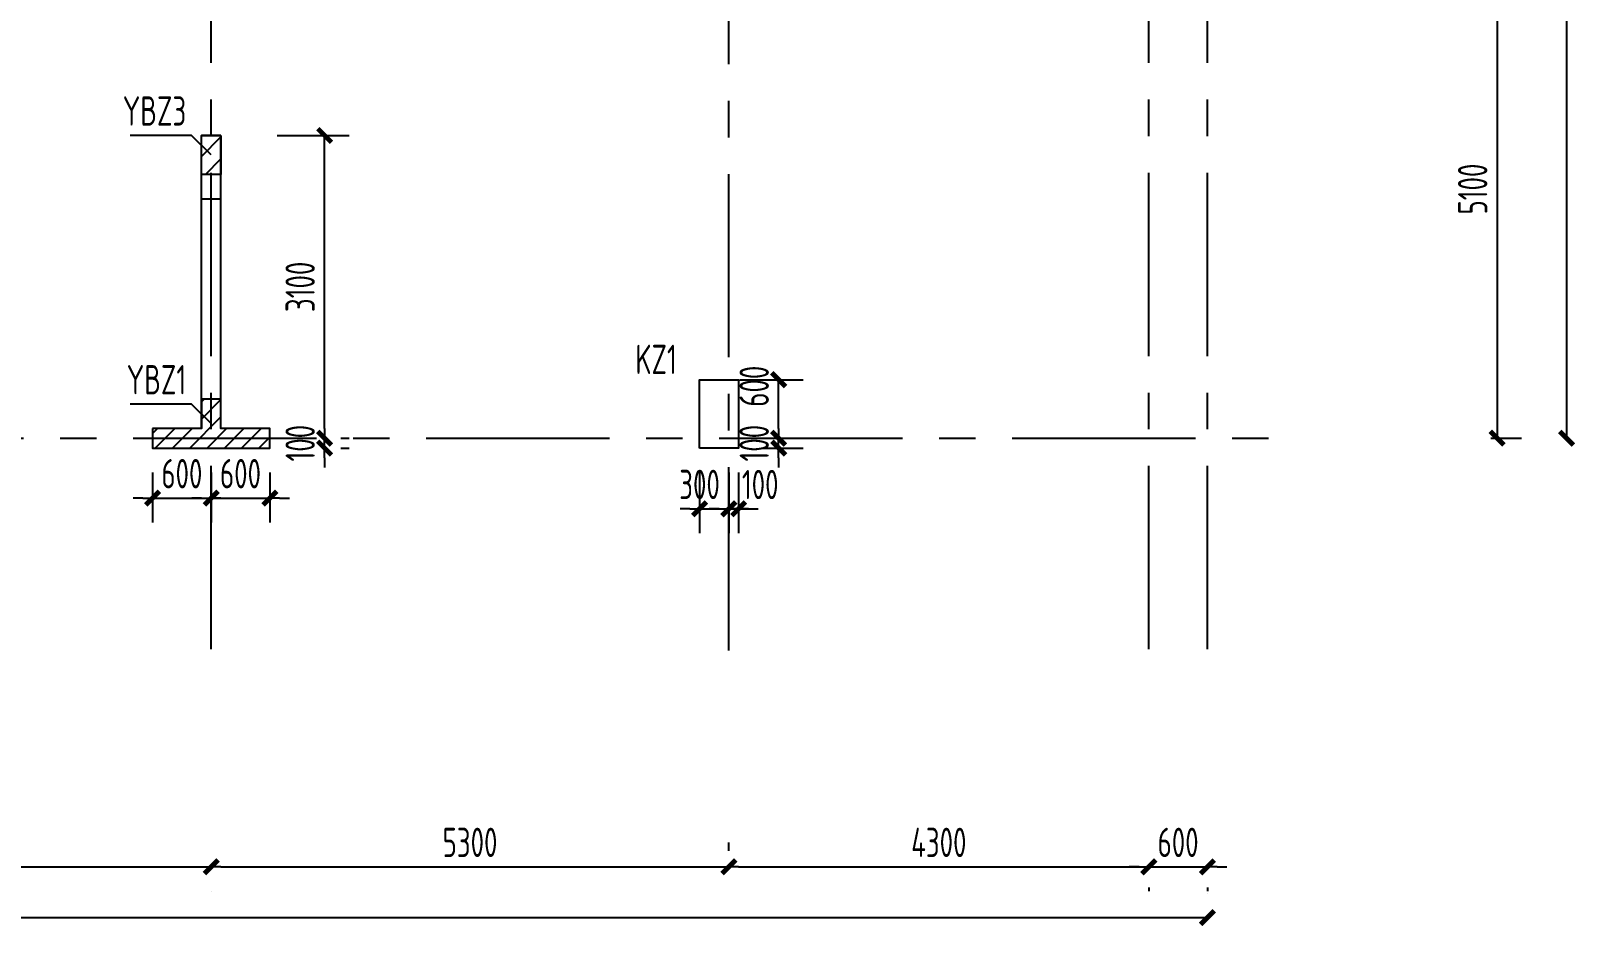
# Model space of a CAD drawing. Extents: x 580289 to 1106878, y -144605 to 78052.
# Drawn here: x 794588 to 810399, y 49475 to 58638 of the extents above; entities that cross this region are included whole.
import ezdxf
from ezdxf.enums import TextEntityAlignment as Align

# ---------------------------------------------------------------- set-up
doc = ezdxf.new("R2010")
doc.units = 0
doc.header["$LTSCALE"] = 100
doc.linetypes.add('CENTER', pattern=[2, 1.25, -0.25, 0.25, -0.25])
doc.layers.get('0').update_dxf_attribs({"linetype": 'CONTINUOUS'})
doc.layers.get('Defpoints').update_dxf_attribs({"linetype": 'CONTINUOUS'})
for name, color, linetype in [('b边缘构件', 240, 'CONTINUOUS'), ('b边缘构件阴影', 240, 'CONTINUOUS'), ('COLU', 7, 'CONTINUOUS'), ('DIM', 3, 'CONTINUOUS'), ('PAXIS', 253, 'CENTER'), ('TEXT', 2, 'CONTINUOUS'), ('THIN', 7, 'CONTINUOUS'), ('柱标注', 2, 'CONTINUOUS')]:
    doc.layers.add(name, color=color, linetype=linetype)
doc.styles.get("Standard").update_dxf_attribs({"font": 'tssdeng.shx', "width": 0.7, "bigfont": 'tssdchn.shx'})
doc.styles.add('TSSD_Dimension', font='Tssdeng.shx', dxfattribs={"width": 0.7, "bigfont": 'tssdchn.shx'})
doc.dimstyles.new('TSSD_100_100$0', dxfattribs={"dimtxt": 300, "dimasz": 100, "dimexe": 250, "dimexo": 250, "dimgap": 100, "dimtad": 1, "dimdec": 0, "dimzin": 0, "dimdsep": 46, "dimtxsty": 'TSSD_Dimension', "dimblk": '_TSDBK', "dimblk1": '_TSDBK', "dimblk2": '_TSDBK', "dimsah": 1, "dimcen": 0, "dimclrt": 7, "dimadec": 0, "dimazin": 0, "dimtfac": 1, "dimtdec": 0, "dimtix": 1, "dimtmove": 2, "dimatfit": 3, "dimldrblk": '_TSDBK', "dimfxl": 1, "dimtolj": 1, "dimtzin": 0, "dimarcsym": 0})

# ---------------------------------------------------------------- blocks, each defined once
blk = doc.blocks.new('_TSDBK')
blk.add_line((-1, 0), (0, 0))
at = {"const_width": 0.5}
blk.add_lwpolyline([(-0.7, -0.7), (0.7, 0.7)], dxfattribs=at)
blk = doc.blocks.new('*D643')
at = {"layer": 'Defpoints', "color": 0}
for p in [(797510, 54468), (797595, 54468), (797510, 54368)]:
    blk.add_point(p, dxfattribs=at)
at = {"layer": 'DIM', "color": 0, "lineweight": -2}
for p, q in [((797595, 54568), (797595, 54668)), ((797595, 54368), (797595, 54468)), ((797760, 54468), (797845, 54468)), ((797595, 54268), (797595, 54168)), ((797760, 54368), (797845, 54368))]:
    blk.add_line(p, q, dxfattribs=at)
at = {"layer": 'DIM', "color": 0, "lineweight": -2, "xscale": 100, "yscale": 100, "zscale": 100}
for p, rotation in [((797595, 54468), 270), ((797595, 54368), 90)]:
    blk.add_blockref('_TSDBK', p, dxfattribs=dict(at, rotation=rotation))
at = {"layer": 'DIM', "color": 7, "insert": (797345, 54418), "char_height": 300, "attachment_point": 5, "rotation": 90, "style": 'TSSD_Dimension'}
blk.add_mtext('\\A1;100', dxfattribs=at)
blk = doc.blocks.new('*D644')
at = {"layer": 'Defpoints', "color": 0}
for p in [(796860, 57568), (797595, 57568), (797510, 54468)]:
    blk.add_point(p, dxfattribs=at)
at = {"layer": 'DIM', "color": 0, "lineweight": -2}
for p, q in [((797110, 57568), (797845, 57568)), ((797595, 54568), (797595, 57468)), ((797760, 54468), (797845, 54468))]:
    blk.add_line(p, q, dxfattribs=at)
at = {"layer": 'DIM', "color": 0, "lineweight": -2, "xscale": 100, "yscale": 100, "zscale": 100}
for p, rotation in [((797595, 57568), 90), ((797595, 54468), 270)]:
    blk.add_blockref('_TSDBK', p, dxfattribs=dict(at, rotation=rotation))
at = {"layer": 'DIM', "color": 7, "insert": (797345, 56018), "char_height": 300, "attachment_point": 5, "rotation": 90, "style": 'TSSD_Dimension'}
blk.add_mtext('\\A1;3100', dxfattribs=at)
blk = doc.blocks.new('*D724')
at = {"layer": 'Defpoints', "color": 0}
for p in [(801434, 54368), (801734, 54368), (801734, 53746)]:
    blk.add_point(p, dxfattribs=at)
at = {"layer": 'DIM', "color": 0, "lineweight": -2}
for p, q in [((801434, 54118), (801434, 53496)), ((801734, 54118), (801734, 53496)), ((801334, 53746), (801234, 53746)), ((801434, 53746), (801734, 53746)), ((801834, 53746), (801934, 53746))]:
    blk.add_line(p, q, dxfattribs=at)
at = {"layer": 'DIM', "color": 0, "lineweight": -2, "xscale": 100, "yscale": 100, "zscale": 100}
blk.add_blockref('_TSDBK', (801434, 53746), dxfattribs=at)
at = {"layer": 'DIM', "color": 0, "lineweight": -2, "xscale": 100, "yscale": 100, "zscale": 100, "rotation": 180}
blk.add_blockref('_TSDBK', (801734, 53746), dxfattribs=at)
at = {"layer": 'DIM', "color": 7, "insert": (801434, 53996), "char_height": 300, "attachment_point": 5, "style": 'TSSD_Dimension'}
blk.add_mtext('\\A1;300', dxfattribs=at)
blk = doc.blocks.new('*D725')
at = {"layer": 'Defpoints', "color": 0}
for p in [(801734, 54368), (801834, 54368), (801834, 53746)]:
    blk.add_point(p, dxfattribs=at)
at = {"layer": 'DIM', "color": 0, "lineweight": -2}
for p, q in [((801734, 54118), (801734, 53496)), ((801834, 54118), (801834, 53496)), ((801634, 53746), (801534, 53746)), ((801734, 53746), (801834, 53746)), ((801934, 53746), (802034, 53746))]:
    blk.add_line(p, q, dxfattribs=at)
at = {"layer": 'DIM', "color": 0, "lineweight": -2, "xscale": 100, "yscale": 100, "zscale": 100}
blk.add_blockref('_TSDBK', (801734, 53746), dxfattribs=at)
at = {"layer": 'DIM', "color": 0, "lineweight": -2, "xscale": 100, "yscale": 100, "zscale": 100, "rotation": 180}
blk.add_blockref('_TSDBK', (801834, 53746), dxfattribs=at)
at = {"layer": 'DIM', "color": 7, "insert": (802055, 53995), "char_height": 300, "attachment_point": 5, "style": 'TSSD_Dimension'}
blk.add_mtext('\\A1;100', dxfattribs=at)
blk = doc.blocks.new('*D726')
at = {"layer": 'Defpoints', "color": 0}
for p in [(801596, 54468), (802244, 54468), (801834, 54368)]:
    blk.add_point(p, dxfattribs=at)
at = {"layer": 'DIM', "color": 0, "lineweight": -2}
for p, q in [((802244, 54568), (802244, 54668)), ((801846, 54468), (802494, 54468)), ((802244, 54368), (802244, 54468)), ((802084, 54368), (802494, 54368)), ((802244, 54268), (802244, 54168))]:
    blk.add_line(p, q, dxfattribs=at)
at = {"layer": 'DIM', "color": 0, "lineweight": -2, "xscale": 100, "yscale": 100, "zscale": 100}
for p, rotation in [((802244, 54468), 270), ((802244, 54368), 90)]:
    blk.add_blockref('_TSDBK', p, dxfattribs=dict(at, rotation=rotation))
at = {"layer": 'DIM', "color": 7, "insert": (801994, 54418), "char_height": 300, "attachment_point": 5, "rotation": 90, "style": 'TSSD_Dimension'}
blk.add_mtext('\\A1;100', dxfattribs=at)
blk = doc.blocks.new('*D727')
at = {"layer": 'Defpoints', "color": 0}
for p in [(801596, 55068), (802244, 55068), (801596, 54468)]:
    blk.add_point(p, dxfattribs=at)
at = {"layer": 'DIM', "color": 0, "lineweight": -2}
for p, q in [((801846, 55068), (802494, 55068)), ((802244, 54568), (802244, 54968)), ((801846, 54468), (802494, 54468))]:
    blk.add_line(p, q, dxfattribs=at)
at = {"layer": 'DIM', "color": 0, "lineweight": -2, "xscale": 100, "yscale": 100, "zscale": 100}
for p, rotation in [((802244, 55068), 90), ((802244, 54468), 270)]:
    blk.add_blockref('_TSDBK', p, dxfattribs=dict(at, rotation=rotation))
at = {"layer": 'DIM', "color": 7, "insert": (801994, 55001), "char_height": 300, "attachment_point": 5, "rotation": 90, "style": 'TSSD_Dimension'}
blk.add_mtext('\\A1;600', dxfattribs=at)
blk = doc.blocks.new('*D741')
at = {"layer": 'Defpoints', "color": 0}
for p in [(810311, 68769), (810311, 54469), (810311, 54469)]:
    blk.add_point(p, dxfattribs=at)
at = {"layer": 'DIM', "color": 0, "lineweight": -2}
for p, q in [((810061, 68769), (810061, 68769)), ((810311, 68669), (810311, 54569))]:
    blk.add_line(p, q, dxfattribs=at)
at = {"layer": 'DIM', "color": 0, "lineweight": -2, "xscale": 100, "yscale": 100, "zscale": 100}
for p, rotation in [((810311, 68769), 90), ((810311, 54469), 270)]:
    blk.add_blockref('_TSDBK', p, dxfattribs=dict(at, rotation=rotation))
at = {"layer": 'DIM', "color": 7, "insert": (810061, 61619), "char_height": 300, "attachment_point": 5, "rotation": 90, "style": 'TSSD_Dimension'}
blk.add_mtext('\\A1;14300', dxfattribs=at)
blk = doc.blocks.new('*D747')
at = {"layer": 'Defpoints', "color": 0}
for p in [(809287, 59569), (809287, 54469), (809600, 54469)]:
    blk.add_point(p, dxfattribs=at)
at = {"layer": 'DIM', "color": 0, "lineweight": -2}
for p, q in [((809537, 59569), (809850, 59569)), ((809600, 59469), (809600, 54569)), ((809537, 54469), (809850, 54469))]:
    blk.add_line(p, q, dxfattribs=at)
at = {"layer": 'DIM', "color": 0, "lineweight": -2, "xscale": 100, "yscale": 100, "zscale": 100}
for p, rotation in [((809600, 59569), 90), ((809600, 54469), 270)]:
    blk.add_blockref('_TSDBK', p, dxfattribs=dict(at, rotation=rotation))
at = {"layer": 'DIM', "color": 7, "insert": (809350, 57019), "char_height": 300, "attachment_point": 5, "rotation": 90, "style": 'TSSD_Dimension'}
blk.add_mtext('\\A1;5100', dxfattribs=at)
blk = doc.blocks.new('*D748')
at = {"layer": 'Defpoints', "color": 0}
for p in [(757434, 49563), (806634, 49563), (806634, 49563)]:
    blk.add_point(p, dxfattribs=at)
at = {"layer": 'DIM', "color": 0, "lineweight": -2}
for p, q in [((806634, 49813), (806634, 49813)), ((757534, 49563), (806534, 49563))]:
    blk.add_line(p, q, dxfattribs=at)
at = {"layer": 'DIM', "color": 0, "lineweight": -2, "xscale": 100, "yscale": 100, "zscale": 100, "rotation": 180}
blk.add_blockref('_TSDBK', (757434, 49563), dxfattribs=at)
at = {"layer": 'DIM', "color": 0, "lineweight": -2, "xscale": 100, "yscale": 100, "zscale": 100}
blk.add_blockref('_TSDBK', (806634, 49563), dxfattribs=at)
at = {"layer": 'DIM', "color": 7, "insert": (782034, 49813), "char_height": 300, "attachment_point": 5, "style": 'TSSD_Dimension'}
blk.add_mtext('\\A1;49200', dxfattribs=at)
blk = doc.blocks.new('*D757')
at = {"layer": 'Defpoints', "color": 0}
for p in [(791634, 50082), (796434, 50082), (796434, 50082)]:
    blk.add_point(p, dxfattribs=at)
at = {"layer": 'DIM', "color": 0, "lineweight": -2}
for p, q in [((791734, 50082), (796334, 50082)), ((791634, 49832), (791634, 49832)), ((796434, 49832), (796434, 49832))]:
    blk.add_line(p, q, dxfattribs=at)
at = {"layer": 'DIM', "color": 0, "lineweight": -2, "xscale": 100, "yscale": 100, "zscale": 100, "rotation": 180}
blk.add_blockref('_TSDBK', (791634, 50082), dxfattribs=at)
at = {"layer": 'DIM', "color": 0, "lineweight": -2, "xscale": 100, "yscale": 100, "zscale": 100}
blk.add_blockref('_TSDBK', (796434, 50082), dxfattribs=at)
at = {"layer": 'DIM', "color": 7, "insert": (794034, 50332), "char_height": 300, "attachment_point": 5, "style": 'TSSD_Dimension'}
blk.add_mtext('\\A1;4800', dxfattribs=at)
blk = doc.blocks.new('*D758')
at = {"layer": 'Defpoints', "color": 0}
for p in [(796434, 50082), (801734, 50082), (801734, 49995)]:
    blk.add_point(p, dxfattribs=at)
at = {"layer": 'DIM', "color": 0, "lineweight": -2}
for p, q in [((801734, 50245), (801734, 50332)), ((796534, 50082), (801634, 50082)), ((796434, 49832), (796434, 49832))]:
    blk.add_line(p, q, dxfattribs=at)
at = {"layer": 'DIM', "color": 0, "lineweight": -2, "xscale": 100, "yscale": 100, "zscale": 100, "rotation": 180}
blk.add_blockref('_TSDBK', (796434, 50082), dxfattribs=at)
at = {"layer": 'DIM', "color": 0, "lineweight": -2, "xscale": 100, "yscale": 100, "zscale": 100}
blk.add_blockref('_TSDBK', (801734, 50082), dxfattribs=at)
at = {"layer": 'DIM', "color": 7, "insert": (799084, 50332), "char_height": 300, "attachment_point": 5, "style": 'TSSD_Dimension'}
blk.add_mtext('\\A1;5300', dxfattribs=at)
blk = doc.blocks.new('*D759')
at = {"layer": 'Defpoints', "color": 0}
for p in [(801734, 49995), (806034, 50119), (806034, 50082)]:
    blk.add_point(p, dxfattribs=at)
at = {"layer": 'DIM', "color": 0, "lineweight": -2}
for p, q in [((801734, 50245), (801734, 50332)), ((801834, 50082), (805934, 50082)), ((806034, 49869), (806034, 49832))]:
    blk.add_line(p, q, dxfattribs=at)
at = {"layer": 'DIM', "color": 0, "lineweight": -2, "xscale": 100, "yscale": 100, "zscale": 100, "rotation": 180}
blk.add_blockref('_TSDBK', (801734, 50082), dxfattribs=at)
at = {"layer": 'DIM', "color": 0, "lineweight": -2, "xscale": 100, "yscale": 100, "zscale": 100}
blk.add_blockref('_TSDBK', (806034, 50082), dxfattribs=at)
at = {"layer": 'DIM', "color": 7, "insert": (803884, 50332), "char_height": 300, "attachment_point": 5, "style": 'TSSD_Dimension'}
blk.add_mtext('\\A1;4300', dxfattribs=at)
blk = doc.blocks.new('*D760')
at = {"layer": 'Defpoints', "color": 0}
for p in [(806034, 50119), (806634, 50119), (806634, 50082)]:
    blk.add_point(p, dxfattribs=at)
at = {"layer": 'DIM', "color": 0, "lineweight": -2}
for p, q in [((805934, 50082), (805834, 50082)), ((806034, 50082), (806634, 50082)), ((806734, 50082), (806834, 50082)), ((806034, 49869), (806034, 49832)), ((806634, 49869), (806634, 49832))]:
    blk.add_line(p, q, dxfattribs=at)
at = {"layer": 'DIM', "color": 0, "lineweight": -2, "xscale": 100, "yscale": 100, "zscale": 100}
blk.add_blockref('_TSDBK', (806034, 50082), dxfattribs=at)
at = {"layer": 'DIM', "color": 0, "lineweight": -2, "xscale": 100, "yscale": 100, "zscale": 100, "rotation": 180}
blk.add_blockref('_TSDBK', (806634, 50082), dxfattribs=at)
at = {"layer": 'DIM', "color": 7, "insert": (806334, 50332), "char_height": 300, "attachment_point": 5, "style": 'TSSD_Dimension'}
blk.add_mtext('\\A1;600', dxfattribs=at)
blk = doc.blocks.new('*D783')
at = {"layer": 'Defpoints', "color": 0}
for p in [(795834, 54368), (796434, 54368), (796434, 53856)]:
    blk.add_point(p, dxfattribs=at)
at = {"layer": 'DIM', "color": 0, "lineweight": -2}
for p, q in [((795834, 54118), (795834, 53606)), ((796434, 54118), (796434, 53606)), ((795734, 53856), (795634, 53856)), ((795834, 53856), (796434, 53856)), ((796534, 53856), (796634, 53856))]:
    blk.add_line(p, q, dxfattribs=at)
at = {"layer": 'DIM', "color": 0, "lineweight": -2, "xscale": 100, "yscale": 100, "zscale": 100}
blk.add_blockref('_TSDBK', (795834, 53856), dxfattribs=at)
at = {"layer": 'DIM', "color": 0, "lineweight": -2, "xscale": 100, "yscale": 100, "zscale": 100, "rotation": 180}
blk.add_blockref('_TSDBK', (796434, 53856), dxfattribs=at)
at = {"layer": 'DIM', "color": 7, "insert": (796134, 54106), "char_height": 300, "attachment_point": 5, "style": 'TSSD_Dimension'}
blk.add_mtext('\\A1;600', dxfattribs=at)
blk = doc.blocks.new('*D784')
at = {"layer": 'Defpoints', "color": 0}
for p in [(796434, 54368), (797034, 54368), (797034, 53856)]:
    blk.add_point(p, dxfattribs=at)
at = {"layer": 'DIM', "color": 0, "lineweight": -2}
for p, q in [((796434, 54118), (796434, 53606)), ((797034, 54118), (797034, 53606)), ((796334, 53856), (796234, 53856)), ((796434, 53856), (797034, 53856)), ((797134, 53856), (797234, 53856))]:
    blk.add_line(p, q, dxfattribs=at)
at = {"layer": 'DIM', "color": 0, "lineweight": -2, "xscale": 100, "yscale": 100, "zscale": 100}
blk.add_blockref('_TSDBK', (796434, 53856), dxfattribs=at)
at = {"layer": 'DIM', "color": 0, "lineweight": -2, "xscale": 100, "yscale": 100, "zscale": 100, "rotation": 180}
blk.add_blockref('_TSDBK', (797034, 53856), dxfattribs=at)
at = {"layer": 'DIM', "color": 7, "insert": (796734, 54106), "char_height": 300, "attachment_point": 5, "style": 'TSSD_Dimension'}
blk.add_mtext('\\A1;600', dxfattribs=at)

msp = doc.modelspace()

# ---------------------------------------------------------------- hatches: boundary and pattern name
at = {"layer": 'b边缘构件阴影'}
h = msp.add_hatch(dxfattribs=at)
h.set_pattern_fill('ANSI31', color=256, scale=50, style=0)
h.set_pattern_definition([(45, (343072.04, 223503.65), (-112.2532, 112.2532), [])])
h.paths.add_polyline_path([(796533.8, 57568.1), (796533.8, 57168.1), (796333.8, 57168.1), (796333.8, 57568.1)], flags=0)
h = msp.add_hatch(dxfattribs=at)
h.set_pattern_fill('ANSI31', color=256, scale=1000, style=0)
h.set_pattern_definition([(45, (737528.38, 12652.14), (-88.38835, 88.38835), [])])
h.paths.add_polyline_path([(796433.8, 54868.1), (796333.8, 54868.1), (796333.8, 54568.1), (795833.8, 54568.1), (795833.8, 54468.1), (796433.8, 54468.1)])
h.paths.add_polyline_path([(796533.8, 54868.1), (796433.8, 54868.1), (796433.8, 54618.1), (796533.8, 54718.1)])
h.paths.add_polyline_path([(796533.8, 54718.1), (796433.8, 54618.1), (796433.8, 54468.1), (797033.8, 54468.1), (797033.8, 54568.1), (796533.8, 54568.1)])
h.paths.add_polyline_path([(796433.8, 54468.1), (795833.8, 54468.1), (795833.8, 54368.1), (796433.8, 54368.1)])
h.paths.add_polyline_path([(797033.8, 54468.1), (796433.8, 54468.1), (796433.8, 54368.1), (797033.8, 54368.1)])

# ---------------------------------------------------------------- linework, layer by layer
msp.add_line((796333.8, 56918.1), (796533.8, 56918.1))
at = {"layer": 'b边缘构件'}
for points in [[(796533.8, 57568.1), (796333.8, 57568.1)], [(796533.8, 57568.1), (796533.8, 57168.1), (796333.8, 57168.1), (796333.8, 57568.1), (796533.8, 57568.1)], [(795833.8, 54568.1), (795833.8, 54368.1), (797033.8, 54368.1), (797033.8, 54568.1), (796533.8, 54568.1), (796533.8, 54868.1), (796333.8, 54868.1), (796333.8, 54568.1), (795833.8, 54568.1)]]:
    msp.add_lwpolyline(points, dxfattribs=at)
at = {"layer": 'COLU'}
for points in [[(796333.8, 54568.1), (796333.8, 57568.1)], [(796533.8, 57568.1), (796333.8, 57568.1)], [(796533.8, 54568.1), (796533.8, 57568.1)]]:
    msp.add_lwpolyline(points, dxfattribs=at)
msp.add_lwpolyline([(801433.8, 54368.1), (801433.8, 55068.1), (801833.8, 55068.1), (801833.8, 54368.1)], close=True, dxfattribs=at)
at = {"layer": 'PAXIS', "linetype": 'CENTER', "ltscale": 15}
for p, q in [((796433.8, 52310), (796433.8, 70962.6)), ((806033.8, 52310), (806033.8, 70962.6)), ((806633.8, 52310), (806633.8, 70962.6)), ((801733.8, 52297.1), (801733.8, 60569.4)), ((756636.1, 54468.1), (807431.4, 54468.1))]:
    msp.add_line(p, q, dxfattribs=at)
at = {"layer": 'THIN'}
for points in [[(796433.8, 57368.1), (796233.8, 57568.1), (795603.8, 57568.1)], [(796433.8, 54618.1), (796233.8, 54818.1), (795603.8, 54818.1)]]:
    msp.add_lwpolyline(points, dxfattribs=at)

# ---------------------------------------------------------------- texts
at = {"layer": 'TEXT', "width": 0.7}
for s, p in [('YBZ3', (795528, 57668.1)), ('YBZ1', (795568.4, 54918.1))]:
    msp.add_text(s, height=300, dxfattribs=at).set_placement(p)
at = {"layer": '柱标注', "width": 0.7}
msp.add_text('KZ1', height=300, dxfattribs=at).set_placement((800989.1, 55275.9), align=Align.MIDDLE_CENTER)

# ---------------------------------------------------------------- dimensions: what is measured, and where the dimension line sits
at = {"layer": 'DIM'}
for base, p1, p2, picture, middle in [((810311.1, 54469.4), (810311.1, 68769.4), (810311.1, 54469.4), '*D741', (810061.1, 61619.4)), ((809600.2, 54469.4), (809287.1, 59569.4), (809287.1, 54469.4), '*D747', (809350.2, 57019.4)), ((797595, 57568.1), (797509.8, 54468.1), (796859.8, 57568.1), '*D644', (797345, 56018.1)), ((797595, 54468.1), (797509.8, 54368.1), (797509.8, 54468.1), '*D643', (797345, 54418.1)), ((802244.3, 54468.1), (801833.8, 54368.1), (801596.1, 54468.1), '*D726', (801994.3, 54418.1))]:
    dim = msp.add_linear_dim(base=base, p1=p1, p2=p2, angle=90, dimstyle='TSSD_100_100$0', dxfattribs=at)
    dim.commit()
    dim.dimension.update_dxf_attribs({"geometry": picture, "text_midpoint": middle})
dim = msp.add_linear_dim(base=(802244.3, 55068.1), p1=(801596.1, 54468.1), p2=(801596.1, 55068.1), angle=90, dimstyle='TSSD_100_100$0', dxfattribs=at)
dim.commit()
dim.dimension.update_dxf_attribs({"geometry": '*D727', "text_midpoint": (801994.1, 55001.1), "dimtype": 160})
for base, p1, p2, picture, middle in [((796433.8, 53856.1), (795833.8, 54368.1), (796433.8, 54368.1), '*D783', (796133.8, 54106.1)), ((797033.8, 53856.1), (796433.8, 54368.1), (797033.8, 54368.1), '*D784', (796733.8, 54106.1)), ((796433.8, 50082), (791633.8, 50082), (796433.8, 50082), '*D757', (794033.8, 50332)), ((801733.8, 50082), (796433.8, 50082), (801733.8, 49995.3), '*D758', (799083.8, 50332)), ((806033.8, 50082), (801733.8, 49995.3), (806033.8, 50119.3), '*D759', (803883.8, 50332)), ((806633.8, 50082), (806033.8, 50119.3), (806633.8, 50119.3), '*D760', (806333.8, 50332)), ((806633.8, 49562.9), (757433.8, 49562.9), (806633.8, 49562.9), '*D748', (782033.8, 49812.9))]:
    dim = msp.add_linear_dim(base=base, p1=p1, p2=p2, dimstyle='TSSD_100_100$0', dxfattribs=at)
    dim.commit()
    dim.dimension.update_dxf_attribs({"geometry": picture, "text_midpoint": middle})
for base, p1, p2, picture, middle in [((801733.8, 53746.2), (801433.8, 54368.1), (801733.8, 54368.1), '*D724', (801433.8, 53996.2)), ((801833.8, 53746.2), (801733.8, 54368.1), (801833.8, 54368.1), '*D725', (802054.6, 53995.2))]:
    dim = msp.add_linear_dim(base=base, p1=p1, p2=p2, dimstyle='TSSD_100_100$0', dxfattribs=at)
    dim.commit()
    dim.dimension.update_dxf_attribs({"geometry": picture, "text_midpoint": middle, "dimtype": 160})

doc.saveas('drawing.dxf')
